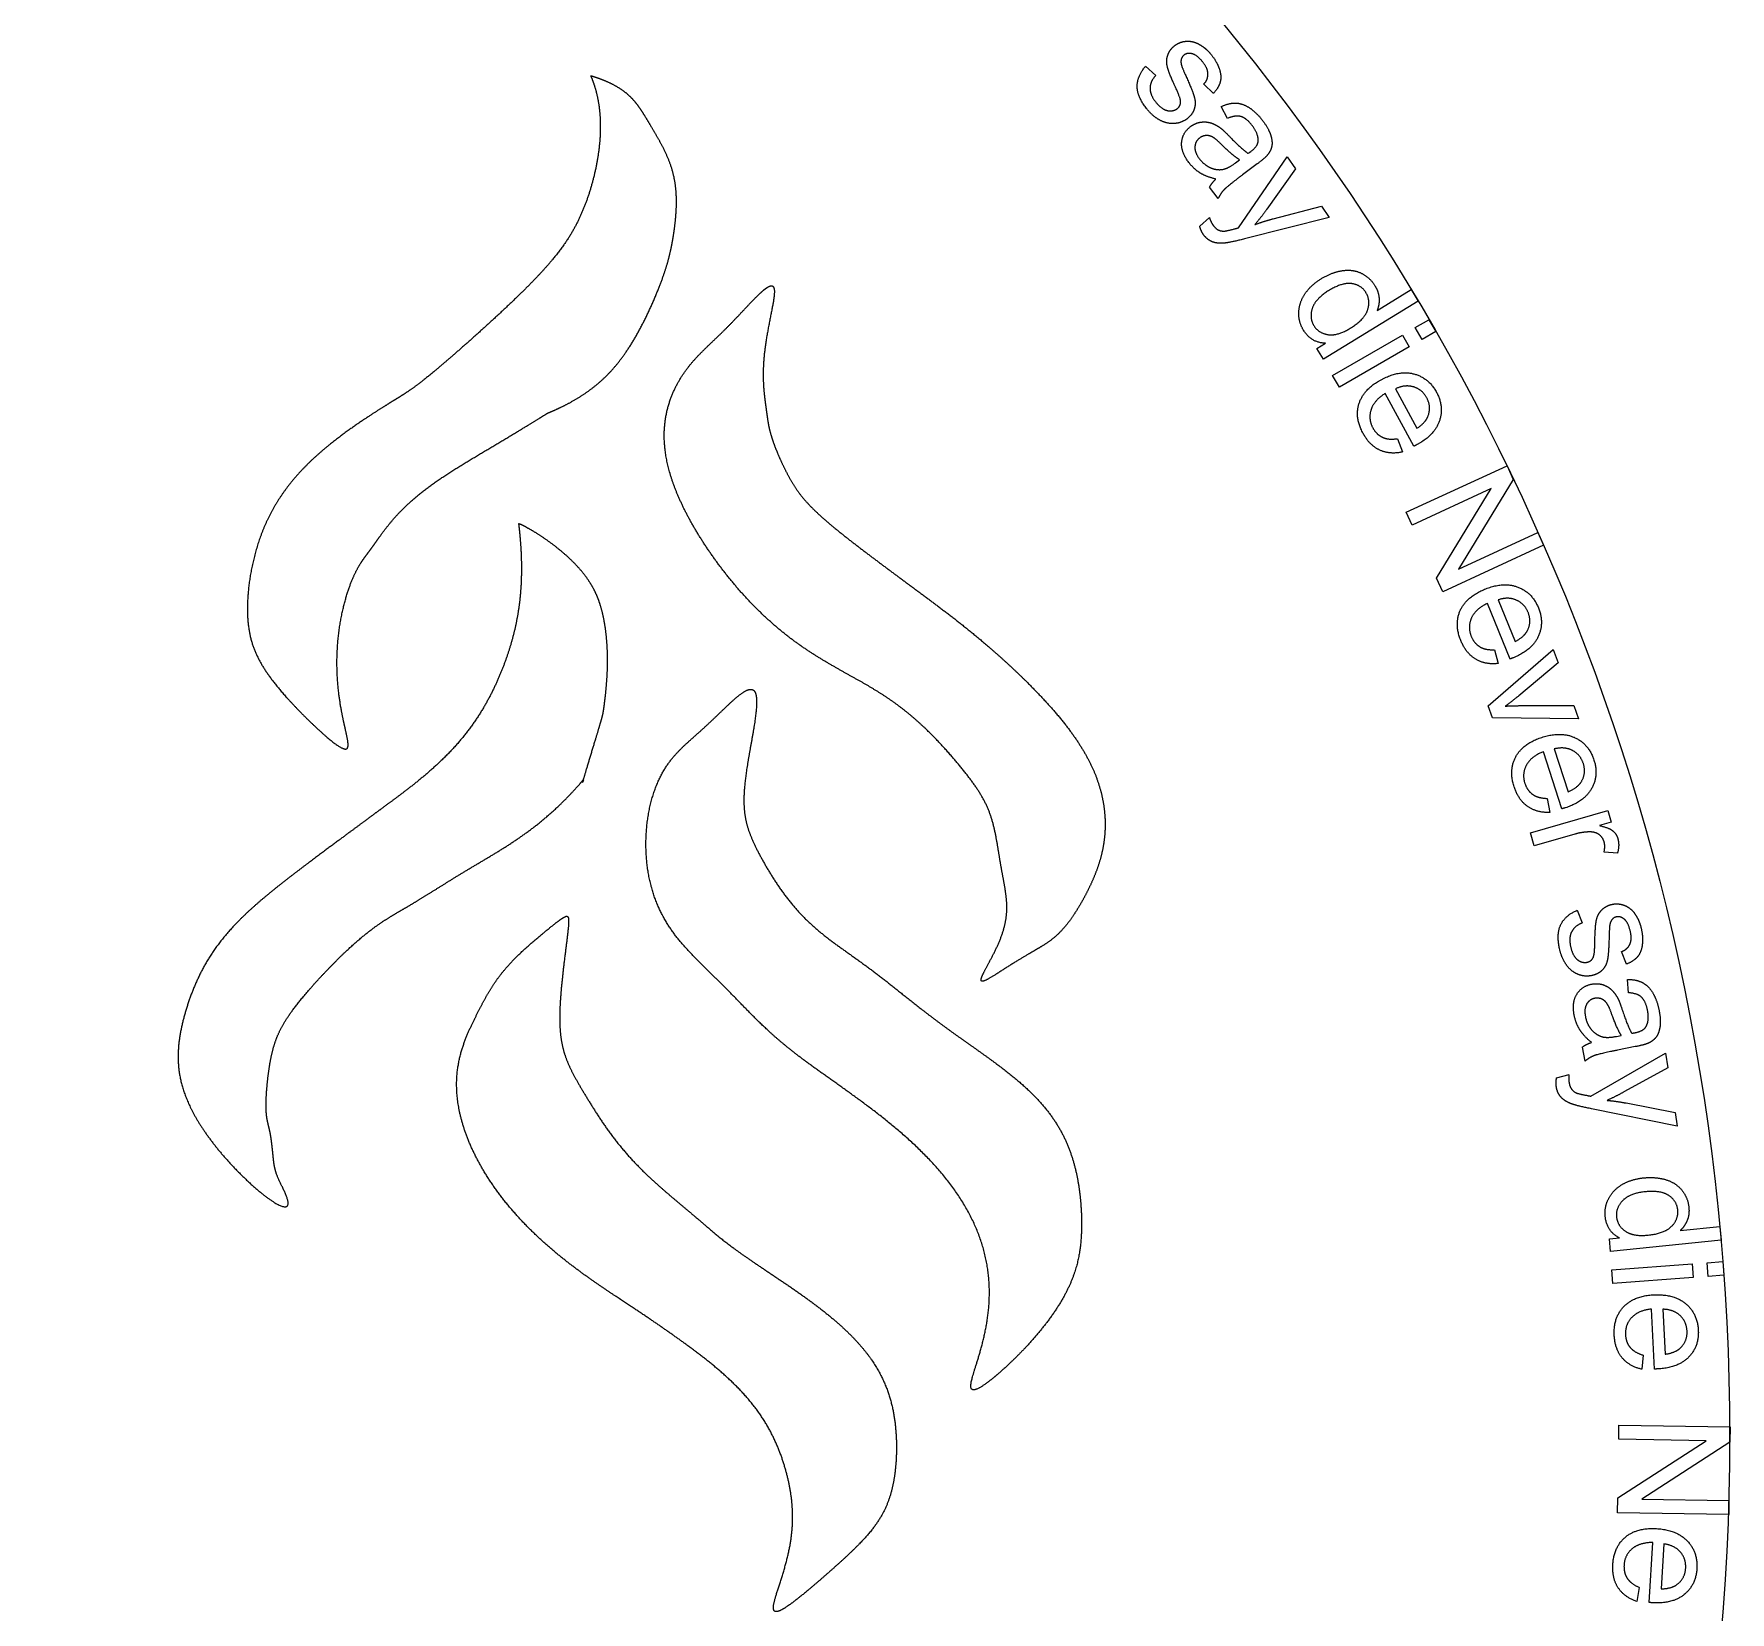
# Model space of a CAD drawing. Header units: centimetres. Extents: x -6 to 6, y -6 to 6.
# Drawn here: x 1.422 to 6.001, y -0.473 to 3.785 of the extents above; entities that cross this region are included whole.
import ezdxf

# ---------------------------------------------------------------- set-up
doc = ezdxf.new("R2010")
doc.units = ezdxf.units.CM
doc.header["$MEASUREMENT"] = 0
for name, color, linetype in [('cut v4_Sketch1', 7, 'Continuous'), ('cut v4_Sketch10', 7, 'Continuous'), ('cut v4_Sketch11', 7, 'Continuous'), ('cut v4_Sketch12', 7, 'Continuous'), ('cut v4_Sketch13', 7, 'Continuous'), ('cut v4_Sketch14', 7, 'Continuous'), ('cut v4_Sketch19', 7, 'Continuous')]:
    doc.layers.add(name, color=color, linetype=linetype)

msp = doc.modelspace()

# ---------------------------------------------------------------- linework, layer by layer
at = {"layer": 'cut v4_Sketch1'}
msp.add_circle((0, 0), 6, dxfattribs=at)
at = {"layer": 'cut v4_Sketch10'}
for points in [[(2.9256, 3.672), (2.9283, 3.6656), (2.9333, 3.6526), (2.9399, 3.6325), (2.9464, 3.6046), (2.951, 3.568), (2.9521, 3.5297), (2.9499, 3.4902), (2.9446, 3.4499), (2.9366, 3.4096), (2.9262, 3.3701), (2.9136, 3.3321), (2.8989, 3.2958), (2.8818, 3.2612), (2.8614, 3.2274), (2.8369, 3.1936), (2.8076, 3.1584), (2.7729, 3.1212), (2.7332, 3.0815), (2.6895, 3.04), (2.6438, 2.9979), (2.5985, 2.9573), (2.556, 2.9199), (2.5182, 2.8875), (2.4864, 2.861), (2.4606, 2.8407), (2.4394, 2.8252), (2.4199, 2.8123), (2.3993, 2.7996), (2.3753, 2.7848), (2.3469, 2.767), (2.3144, 2.7458), (2.2787, 2.7214), (2.2412, 2.694), (2.2033, 2.6638), (2.1664, 2.6308), (2.1316, 2.5949), (2.0999, 2.5558), (2.0721, 2.5137), (2.0487, 2.4686), (2.0298, 2.4213), (2.0156, 2.3728), (2.0056, 2.3246), (1.9996, 2.2779), (1.9976, 2.234), (1.9995, 2.1933), (2.0058, 2.1555), (2.0175, 2.1196), (2.0355, 2.0839), (2.0604, 2.0469), (2.092, 2.008), (2.129, 1.9677), (2.1682, 1.9283), (2.2057, 1.8935), (2.2373, 1.8674), (2.2596, 1.8535), (2.2708, 1.8542), (2.2718, 1.8696), (2.2658, 1.8978), (2.2568, 1.9357), (2.2481, 1.9804), (2.242, 2.0293), (2.2394, 2.0802), (2.2408, 2.1311), (2.246, 2.1802), (2.2543, 2.2259), (2.2648, 2.2668), (2.2765, 2.3017), (2.2886, 2.3298), (2.3003, 2.3515), (2.3114, 2.3681), (2.3224, 2.3825), (2.334, 2.398), (2.3473, 2.4169), (2.3633, 2.4395), (2.3828, 2.4651), (2.4064, 2.4924), (2.4343, 2.5199), (2.4661, 2.5469), (2.5012, 2.573), (2.5387, 2.5983), (2.5778, 2.6227), (2.6174, 2.6466), (2.657, 2.6702), (2.6962, 2.6934), (2.7346, 2.7165), (2.7647, 2.7348), (2.7868, 2.7484), (2.8014, 2.7575), (2.8086, 2.762)], [(2.8086, 2.762), (2.8144, 2.7644), (2.8259, 2.7692), (2.8426, 2.7767), (2.8641, 2.7873), (2.8897, 2.8018), (2.9139, 2.8175), (2.9368, 2.8345), (2.9586, 2.8532), (2.9793, 2.8738), (2.9992, 2.8969), (3.0185, 2.9227), (3.0371, 2.9513), (3.055, 2.9824), (3.0721, 3.0154), (3.088, 3.0491), (3.1023, 3.082), (3.1146, 3.1129), (3.1247, 3.141), (3.1325, 3.166), (3.1385, 3.1885), (3.1433, 3.2099), (3.1473, 3.2319), (3.151, 3.2558), (3.1544, 3.2823), (3.1567, 3.3114), (3.1573, 3.3421), (3.1553, 3.3734), (3.15, 3.4041), (3.1414, 3.4333), (3.1302, 3.4607), (3.1173, 3.486), (3.1039, 3.5096), (3.0909, 3.5316), (3.0787, 3.5524), (3.0669, 3.572), (3.0547, 3.5904), (3.0411, 3.6075), (3.0251, 3.6233), (3.0059, 3.6377), (2.9832, 3.6507), (2.962, 3.6599), (2.9444, 3.6662), (2.932, 3.6702), (2.9256, 3.672)]]:
    msp.add_open_spline(points, degree=5, dxfattribs=at)
at = {"layer": 'cut v4_Sketch11'}
for points in [[(2.731, 2.4612), (2.732, 2.4523), (2.7339, 2.4347), (2.7362, 2.4088), (2.7382, 2.3752), (2.7387, 2.3348), (2.7375, 2.296), (2.7344, 2.2587), (2.7294, 2.2226), (2.7227, 2.1876), (2.7143, 2.1533), (2.7041, 2.1192), (2.6922, 2.0852), (2.6785, 2.0509), (2.6628, 2.0163), (2.6447, 1.9815), (2.624, 1.9468), (2.6005, 1.9126), (2.5742, 1.8794), (2.5455, 1.8475), (2.5152, 1.8177), (2.4844, 1.7901), (2.4542, 1.7652), (2.4257, 1.743), (2.3995, 1.7233), (2.3754, 1.7056), (2.3526, 1.6889), (2.3298, 1.6721), (2.3056, 1.6541), (2.2787, 1.6342), (2.2486, 1.6119), (2.2155, 1.5874), (2.1798, 1.5608), (2.1424, 1.5327), (2.1042, 1.5035), (2.0662, 1.4736), (2.0295, 1.4431), (1.9948, 1.4121), (1.9628, 1.3803), (1.9338, 1.3477), (1.9083, 1.3139), (1.8862, 1.2791), (1.8673, 1.2431), (1.8513, 1.2063), (1.8376, 1.1688), (1.8263, 1.1309), (1.8174, 1.0924), (1.8115, 1.0532), (1.8102, 1.0126), (1.815, 0.97), (1.8276, 0.9246), (1.849, 0.8764), (1.8795, 0.826), (1.9182, 0.7747), (1.9622, 0.7251), (2.0073, 0.6811), (2.0486, 0.6464), (2.0815, 0.6244), (2.1028, 0.6169), (2.111, 0.6236), (2.1078, 0.6415), (2.098, 0.6642), (2.0868, 0.6862), (2.0781, 0.7046), (2.0726, 0.7219), (2.0695, 0.7414), (2.0672, 0.7649), (2.0648, 0.7901), (2.0616, 0.8133), (2.0577, 0.8318), (2.0535, 0.847), (2.0502, 0.8633), (2.0485, 0.8851), (2.049, 0.9137), (2.0514, 0.9475), (2.0554, 0.9834), (2.061, 1.0183), (2.0682, 1.0503), (2.078, 1.0795), (2.0913, 1.1074), (2.1091, 1.1358), (2.1317, 1.1663), (2.1591, 1.1994), (2.19, 1.2343), (2.2232, 1.2695), (2.257, 1.3031), (2.2899, 1.3335), (2.3207, 1.3593), (2.3489, 1.3804), (2.3751, 1.3977), (2.3998, 1.4125), (2.4242, 1.4265), (2.4492, 1.4412), (2.4754, 1.4572), (2.503, 1.4745), (2.5321, 1.4928), (2.5624, 1.5116), (2.5937, 1.5305), (2.6258, 1.5495), (2.6582, 1.5687), (2.6907, 1.5886), (2.7231, 1.6095), (2.7552, 1.6318), (2.7867, 1.6559), (2.8176, 1.6819), (2.8477, 1.71), (2.8713, 1.7341), (2.8886, 1.7532), (2.9, 1.7664), (2.9057, 1.773)], [(2.9057, 1.773), (2.905, 1.7707), (2.9038, 1.767), (2.9031, 1.7643), (2.9038, 1.7667), (2.9075, 1.779), (2.9135, 1.7992), (2.9211, 1.8246), (2.9295, 1.8524), (2.9377, 1.8795), (2.945, 1.9033), (2.9506, 1.922), (2.9546, 1.9353), (2.9571, 1.9445), (2.9587, 1.9518), (2.9601, 1.96), (2.9616, 1.971), (2.9635, 1.9858), (2.9657, 2.0043), (2.9678, 2.026), (2.9696, 2.0498), (2.9708, 2.0747), (2.971, 2.0999), (2.9704, 2.1245), (2.9689, 2.1483), (2.9666, 2.171), (2.9635, 2.1924), (2.9597, 2.2126), (2.9552, 2.2317), (2.9497, 2.25), (2.9432, 2.2675), (2.9353, 2.2846), (2.9259, 2.3014), (2.9148, 2.3181), (2.9019, 2.3348), (2.8873, 2.3513), (2.8711, 2.3675), (2.8537, 2.3834), (2.8354, 2.3985), (2.8167, 2.4127), (2.7982, 2.4257), (2.7806, 2.4372), (2.7647, 2.4468), (2.7511, 2.4545), (2.7405, 2.4599), (2.7334, 2.463), (2.7306, 2.4635), (2.7301, 2.4628), (2.7306, 2.4618), (2.731, 2.4612)]]:
    msp.add_open_spline(points, degree=5, dxfattribs=at)
at = {"layer": 'cut v4_Sketch12'}
msp.add_open_spline([(3.4, 3.1), (3.3969, 3.0979), (3.3902, 3.0927), (3.3789, 3.0825), (3.3619, 3.0652), (3.3386, 3.0404), (3.3146, 3.0148), (3.2909, 2.9906), (3.2681, 2.9683), (3.2462, 2.9477), (3.2251, 2.9275), (3.2046, 2.9061), (3.1849, 2.8823), (3.1663, 2.8552), (3.1497, 2.8245), (3.1363, 2.7904), (3.127, 2.7533), (3.1227, 2.7136), (3.1239, 2.6718), (3.1308, 2.6283), (3.1432, 2.5835), (3.1608, 2.5377), (3.183, 2.4911), (3.2092, 2.4444), (3.2387, 2.3978), (3.2711, 2.3521), (3.3058, 2.3078), (3.3424, 2.2657), (3.3805, 2.2264), (3.4197, 2.1902), (3.4597, 2.1575), (3.5002, 2.1283), (3.5409, 2.1022), (3.5815, 2.0784), (3.6217, 2.0561), (3.6612, 2.0342), (3.6997, 2.0115), (3.737, 1.9872), (3.7727, 1.9608), (3.8067, 1.9323), (3.8388, 1.9021), (3.8688, 1.8712), (3.8965, 1.8404), (3.9218, 1.8105), (3.9445, 1.7822), (3.9644, 1.7553), (3.9814, 1.7291), (3.9952, 1.7028), (4.0061, 1.6752), (4.0144, 1.6456), (4.0207, 1.6142), (4.0261, 1.5815), (4.0314, 1.5485), (4.0372, 1.516), (4.0433, 1.4845), (4.0482, 1.4535), (4.0499, 1.4218), (4.0463, 1.3884), (4.0362, 1.3529), (4.0203, 1.316), (4.0015, 1.2808), (3.9852, 1.2515), (3.9765, 1.2323), (3.9794, 1.226), (3.9948, 1.2324), (4.02, 1.248), (4.0507, 1.268), (4.0822, 1.2878), (4.1112, 1.3048), (4.1367, 1.3194), (4.1589, 1.333), (4.179, 1.3481), (4.1979, 1.3665), (4.2162, 1.3887), (4.2339, 1.4144), (4.2508, 1.4424), (4.2664, 1.4715), (4.2804, 1.5009), (4.2923, 1.5304), (4.3019, 1.5599), (4.3089, 1.5898), (4.3133, 1.6202), (4.3148, 1.6513), (4.3134, 1.683), (4.309, 1.715), (4.3016, 1.7471), (4.2911, 1.7793), (4.2774, 1.8115), (4.2604, 1.8438), (4.2402, 1.8764), (4.2167, 1.9094), (4.1902, 1.9427), (4.161, 1.9763), (4.1297, 2.0098), (4.097, 2.0428), (4.0635, 2.0748), (4.0299, 2.1055), (3.9968, 2.1345), (3.9646, 2.1615), (3.9334, 2.1868), (3.9032, 2.2105), (3.8737, 2.233), (3.8447, 2.2548), (3.8158, 2.2762), (3.7866, 2.2977), (3.7571, 2.3196), (3.7269, 2.342), (3.6961, 2.365), (3.6649, 2.3886), (3.6337, 2.4124), (3.6031, 2.4363), (3.5741, 2.4599), (3.5475, 2.4828), (3.524, 2.5048), (3.5039, 2.526), (3.4871, 2.5468), (3.4727, 2.568), (3.4597, 2.5905), (3.4474, 2.6147), (3.4354, 2.6404), (3.4244, 2.6663), (3.4153, 2.6911), (3.4086, 2.7136), (3.4044, 2.7336), (3.4017, 2.7523), (3.3992, 2.7715), (3.396, 2.7935), (3.3928, 2.8198), (3.3905, 2.8513), (3.3907, 2.8884), (3.3942, 2.93), (3.401, 2.974), (3.4095, 3.0172), (3.4174, 3.0555), (3.4222, 3.0851), (3.4215, 3.1032), (3.4158, 3.1075), (3.4088, 3.1055), (3.4031, 3.1021), (3.4, 3.1)], degree=5, dxfattribs=at)
at = {"layer": 'cut v4_Sketch13'}
msp.add_open_spline([(3.3653, 2.0141), (3.3628, 2.0162), (3.3567, 2.0184), (3.3448, 2.0153), (3.3241, 2.0008), (3.2943, 1.9732), (3.2646, 1.9441), (3.2366, 1.9176), (3.2107, 1.8944), (3.1863, 1.8731), (3.1626, 1.8509), (3.1398, 1.8253), (3.1186, 1.7937), (3.1001, 1.7547), (3.0854, 1.7078), (3.076, 1.6545), (3.0727, 1.5971), (3.0764, 1.5386), (3.0875, 1.4822), (3.1058, 1.4302), (3.1304, 1.384), (3.1598, 1.3432), (3.1922, 1.3069), (3.2257, 1.2735), (3.2589, 1.2415), (3.2909, 1.2098), (3.322, 1.178), (3.3527, 1.1461), (3.3842, 1.1144), (3.418, 1.0829), (3.4552, 1.0513), (3.497, 1.019), (3.5442, 0.9848), (3.597, 0.9476), (3.6549, 0.9063), (3.7167, 0.8598), (3.7801, 0.8074), (3.8416, 0.7488), (3.8975, 0.6841), (3.9443, 0.6138), (3.9789, 0.5392), (3.9992, 0.4619), (4.0048, 0.3845), (3.9975, 0.3101), (3.9816, 0.2426), (3.9636, 0.1866), (3.9506, 0.1462), (3.9491, 0.1247), (3.9628, 0.1234), (3.992, 0.1414), (4.0331, 0.1751), (4.0804, 0.2199), (4.1279, 0.271), (4.1699, 0.3238), (4.2029, 0.3752), (4.2263, 0.424), (4.2408, 0.47), (4.2483, 0.514), (4.251, 0.557), (4.2506, 0.5998), (4.2477, 0.6427), (4.2421, 0.6856), (4.2333, 0.7283), (4.2205, 0.7704), (4.203, 0.8115), (4.1802, 0.8512), (4.1519, 0.8895), (4.1181, 0.926), (4.0795, 0.9611), (4.0369, 0.9948), (3.9918, 1.0277), (3.9457, 1.0601), (3.9001, 1.0923), (3.8559, 1.1247), (3.8139, 1.1569), (3.774, 1.1887), (3.7356, 1.2195), (3.698, 1.2489), (3.6605, 1.2767), (3.6229, 1.3033), (3.5853, 1.3298), (3.5483, 1.3578), (3.5128, 1.3885), (3.4794, 1.4229), (3.4489, 1.4608), (3.4215, 1.5006), (3.3973, 1.5404), (3.3764, 1.5785), (3.3592, 1.6141), (3.3463, 1.6487), (3.3389, 1.6855), (3.3376, 1.7284), (3.3425, 1.7796), (3.3523, 1.8386), (3.3639, 1.9001), (3.3729, 1.956), (3.3748, 1.9896), (3.3718, 2.0056), (3.3678, 2.012), (3.3653, 2.0141)], degree=5, dxfattribs=at)
at = {"layer": 'cut v4_Sketch14'}
msp.add_open_spline([(2.85, 1.4), (2.8468, 1.398), (2.8396, 1.3929), (2.8261, 1.3825), (2.8032, 1.3641), (2.7698, 1.3364), (2.7358, 1.3062), (2.7051, 1.2754), (2.6796, 1.2449), (2.659, 1.2151), (2.6417, 1.1856), (2.6259, 1.1557), (2.6101, 1.1246), (2.5944, 1.0913), (2.5799, 1.0549), (2.5686, 1.0148), (2.5623, 0.9705), (2.5628, 0.9221), (2.571, 0.8704), (2.5871, 0.8162), (2.611, 0.761), (2.6418, 0.7061), (2.6785, 0.6528), (2.7197, 0.6024), (2.7641, 0.5558), (2.8101, 0.5135), (2.8562, 0.4755), (2.9012, 0.4417), (2.944, 0.4117), (2.9841, 0.3848), (3.0213, 0.3602), (3.0561, 0.3372), (3.0894, 0.3149), (3.1223, 0.2922), (3.156, 0.2686), (3.1911, 0.2433), (3.2275, 0.216), (3.2643, 0.1865), (3.3004, 0.1549), (3.3343, 0.1213), (3.3648, 0.0861), (3.391, 0.0495), (3.4129, 0.0119), (3.4307, -0.0265), (3.4451, -0.0655), (3.4566, -0.1051), (3.4652, -0.1455), (3.4704, -0.1872), (3.4714, -0.2307), (3.4673, -0.2762), (3.4581, -0.323), (3.4448, -0.3694), (3.4304, -0.4124), (3.4193, -0.4471), (3.416, -0.4693), (3.4242, -0.4759), (3.4447, -0.4665), (3.4759, -0.444), (3.5143, -0.4126), (3.5558, -0.377), (3.5965, -0.341), (3.6336, -0.3067), (3.6658, -0.2742), (3.6923, -0.2426), (3.7132, -0.2107), (3.7288, -0.1771), (3.7398, -0.1408), (3.7469, -0.1018), (3.7507, -0.0605), (3.7514, -0.0175), (3.749, 0.0265), (3.7427, 0.0709), (3.7313, 0.1153), (3.7136, 0.1595), (3.6885, 0.2032), (3.6555, 0.2462), (3.6147, 0.2882), (3.5679, 0.3288), (3.5172, 0.3674), (3.4655, 0.4037), (3.4156, 0.4371), (3.3699, 0.4674), (3.33, 0.4948), (3.2964, 0.5195), (3.2677, 0.5423), (3.2417, 0.5643), (3.216, 0.5864), (3.1885, 0.6099), (3.158, 0.6353), (3.125, 0.6631), (3.0906, 0.6935), (3.0563, 0.7263), (3.0238, 0.7609), (2.9941, 0.7967), (2.9676, 0.8326), (2.944, 0.8678), (2.923, 0.9013), (2.9039, 0.9328), (2.8866, 0.9622), (2.8714, 0.9904), (2.8588, 1.0186), (2.8493, 1.0484), (2.8434, 1.0812), (2.841, 1.1178), (2.8417, 1.1589), (2.845, 1.2039), (2.85, 1.2515), (2.8557, 1.299), (2.8613, 1.3424), (2.8655, 1.3772), (2.8668, 1.3997), (2.8641, 1.4062), (2.8586, 1.405), (2.8532, 1.402), (2.85, 1.4)], degree=5, dxfattribs=at)
at = {"layer": 'cut v4_Sketch19'}
for p, q in [((4.4233, 3.6982), (4.4507, 3.6734)), ((4.6067, 3.6249), (4.5802, 3.6498)), ((4.6448, 3.5576), (4.6272, 3.5893)), ((4.6663, 3.4376), (4.6771, 3.4457)), ((4.6738, 3.2621), (4.8056, 3.454)), ((4.7243, 3.4345), (4.685, 3.4051)), ((4.8056, 3.454), (4.8283, 3.4214)), ((4.8283, 3.4214), (4.7506, 3.3125)), ((4.6192, 3.3411), (4.5961, 3.3719)), ((4.7676, 3.2867), (4.8981, 3.3207)), ((4.8981, 3.3207), (4.9191, 3.2904)), ((4.5693, 3.2666), (4.5954, 3.2897)), ((4.9191, 3.2904), (4.6904, 3.2324)), ((5.0483, 3.0393), (5.14, 3.0956)), ((5.14, 3.0956), (5.1592, 3.0643)), ((5.1592, 3.0643), (4.9035, 2.9075)), ((5.1514, 2.9928), (5.1881, 3.0139)), ((5.1698, 2.9609), (5.1514, 2.9928)), ((5.2065, 2.982), (5.1698, 2.9609)), ((5.1881, 3.0139), (5.2065, 2.982)), ((4.8856, 2.9366), (4.909, 2.9509)), ((4.9035, 2.9075), (4.8856, 2.9366)), ((4.9282, 2.864), (5.1165, 2.9726)), ((5.1349, 2.9407), (4.9466, 2.8321)), ((5.1165, 2.9726), (5.1349, 2.9407)), ((4.9466, 2.8321), (4.9282, 2.864)), ((5.1476, 2.6728), (5.0704, 2.8153)), ((5.098, 2.8279), (5.1558, 2.7212)), ((5.1032, 2.6932), (5.1172, 2.6575)), ((5.1265, 2.4946), (5.399, 2.6202)), ((5.399, 2.6202), (5.416, 2.5832)), ((5.416, 2.5832), (5.2681, 2.3415)), ((5.3566, 2.5587), (5.1425, 2.46)), ((5.2084, 2.3169), (5.3566, 2.5587)), ((5.1425, 2.46), (5.1265, 2.4946)), ((5.2681, 2.3415), (5.482, 2.4401)), ((5.482, 2.4401), (5.4979, 2.4055)), ((5.4979, 2.4055), (5.2255, 2.2799)), ((5.2255, 2.2799), (5.2084, 2.3169)), ((5.4071, 2.0986), (5.3459, 2.2487)), ((5.3747, 2.2582), (5.4206, 2.1458)), ((5.3479, 1.9724), (5.5236, 2.1246)), ((5.3653, 2.1237), (5.3753, 2.0867)), ((5.5236, 2.1246), (5.537, 2.0881)), ((5.537, 2.0881), (5.4308, 1.9996)), ((5.3597, 1.9401), (5.3479, 1.9724)), ((5.4379, 1.9728), (5.5791, 1.973)), ((5.5791, 1.973), (5.5921, 1.9374)), ((5.5921, 1.9374), (5.3597, 1.9401)), ((5.5471, 1.6943), (5.4971, 1.8485)), ((5.5266, 1.8559), (5.564, 1.7405)), ((5.5072, 1.7225), (5.5145, 1.6848)), ((5.4623, 1.6297), (5.671, 1.6901)), ((5.6802, 1.6583), (5.6486, 1.6491)), ((5.671, 1.6901), (5.6802, 1.6583)), ((5.4725, 1.5943), (5.4623, 1.6297)), ((5.5818, 1.626), (5.4725, 1.5943)), ((5.6972, 1.5748), (5.6608, 1.5775)), ((5.5879, 1.4205), (5.6019, 1.3864)), ((5.7214, 1.2751), (5.7084, 1.309)), ((5.7268, 1.1979), (5.7246, 1.2342)), ((5.6942, 1.0804), (5.7074, 1.0831)), ((5.61, 1.0138), (5.6025, 1.0516)), ((5.625, 0.919), (5.8269, 1.035)), ((5.7452, 1.0526), (5.697, 1.043)), ((5.8269, 1.035), (5.8332, 0.9958)), ((5.5328, 0.9683), (5.5663, 0.9778)), ((5.8332, 0.9958), (5.7161, 0.9312)), ((5.8585, 0.8384), (5.6272, 0.885)), ((5.7202, 0.9006), (5.8527, 0.8748)), ((5.8527, 0.8748), (5.8585, 0.8384)), ((5.8663, 0.5561), (5.9733, 0.5671)), ((5.9733, 0.5671), (5.9771, 0.5307)), ((5.6752, 0.5339), (5.7025, 0.5367)), ((5.6787, 0.4999), (5.6752, 0.5339)), ((5.9771, 0.5307), (5.6787, 0.4999)), ((5.6822, 0.45), (5.8989, 0.4665)), ((5.8989, 0.4665), (5.9017, 0.4298)), ((5.9391, 0.4695), (5.9814, 0.4727)), ((5.9419, 0.4328), (5.9391, 0.4695)), ((5.9814, 0.4727), (5.9842, 0.436)), ((5.685, 0.4133), (5.6822, 0.45)), ((5.9017, 0.4298), (5.685, 0.4133)), ((5.9842, 0.436), (5.9419, 0.4328)), ((5.7972, 0.1827), (5.7893, 0.3446)), ((5.8197, 0.344), (5.8256, 0.2228)), ((5.7661, 0.2203), (5.7632, 0.1821)), ((5.7006, -0.0069), (5.7012, 0.0311)), ((5.7012, 0.0311), (6.0011, 0.0265)), ((6.0011, 0.0265), (6.0005, -0.0142)), ((5.6981, -0.1645), (5.9363, -0.0106)), ((5.9363, -0.0106), (5.7006, -0.0069)), ((6.0005, -0.0142), (5.7625, -0.1681)), ((5.6975, -0.2052), (5.6981, -0.1645)), ((5.7625, -0.1681), (5.9981, -0.1718)), ((5.9981, -0.1718), (5.9975, -0.2098)), ((5.9975, -0.2098), (5.6975, -0.2052)), ((5.7828, -0.4473), (5.7926, -0.2855)), ((5.8227, -0.2893), (5.8154, -0.4105)), ((5.756, -0.4065), (5.749, -0.4442))]:
    msp.add_line(p, q, dxfattribs=at)
msp.add_circle((0, 0), 6, dxfattribs=at)
for points in [[(4.5008, 3.753), (4.5121, 3.7621), (4.5259, 3.7647)], [(4.5259, 3.7647), (4.5398, 3.7674), (4.5533, 3.7636)], [(4.5533, 3.7636), (4.5637, 3.7609), (4.5764, 3.7522)], [(4.4821, 3.6969), (4.4781, 3.7138), (4.4833, 3.7284)], [(4.4833, 3.7284), (4.4884, 3.7429), (4.5008, 3.753)], [(4.5194, 3.7164), (4.5176, 3.7092), (4.5206, 3.6992)], [(4.5266, 3.728), (4.521, 3.7235), (4.5194, 3.7164)], [(4.5487, 3.7319), (4.5353, 3.7351), (4.5266, 3.728)], [(4.578, 3.7091), (4.562, 3.7288), (4.5487, 3.7319)], [(4.5764, 3.7522), (4.5892, 3.7434), (4.5999, 3.7302)], [(4.5916, 3.6773), (4.5915, 3.6924), (4.578, 3.7091)], [(4.5999, 3.7302), (4.6159, 3.7103), (4.6224, 3.6906)], [(4.4006, 3.6433), (4.4003, 3.6716), (4.4233, 3.6982)], [(4.4507, 3.6734), (4.4356, 3.6573), (4.4354, 3.639)], [(4.5037, 3.6421), (4.4862, 3.68), (4.4821, 3.6969)], [(4.5206, 3.6992), (4.5225, 3.6937), (4.5338, 3.668)], [(4.5338, 3.668), (4.5503, 3.6311), (4.5548, 3.6149)], [(4.5802, 3.6498), (4.5917, 3.6622), (4.5916, 3.6773)], [(4.6224, 3.6906), (4.6288, 3.671), (4.6248, 3.6559)], [(4.4275, 3.582), (4.4009, 3.615), (4.4006, 3.6433)], [(4.4354, 3.639), (4.4351, 3.6208), (4.4509, 3.6012)], [(4.5177, 3.605), (4.5167, 3.614), (4.5037, 3.6421)], [(4.6248, 3.6559), (4.6208, 3.6408), (4.6067, 3.6249)], [(4.4633, 3.552), (4.4436, 3.5621), (4.4275, 3.582)], [(4.4509, 3.6012), (4.4669, 3.5815), (4.4827, 3.5785)], [(4.4827, 3.5785), (4.4984, 3.5754), (4.5092, 3.5842)], [(4.5092, 3.5842), (4.5189, 3.592), (4.5177, 3.605)], [(4.555, 3.5839), (4.5507, 3.5691), (4.5361, 3.5572)], [(4.5548, 3.6149), (4.5594, 3.5987), (4.555, 3.5839)], [(4.6272, 3.5893), (4.6486, 3.5993), (4.6667, 3.5988)], [(4.6667, 3.5988), (4.6849, 3.5983), (4.7038, 3.5859)], [(4.7038, 3.5859), (4.7227, 3.5735), (4.7395, 3.5511)], [(4.5024, 3.5437), (4.483, 3.5419), (4.4633, 3.552)], [(4.5361, 3.5572), (4.5218, 3.5456), (4.5024, 3.5437)], [(4.5207, 3.4934), (4.5232, 3.5193), (4.5449, 3.5356)], [(4.5449, 3.5356), (4.5577, 3.5452), (4.5726, 3.5473)], [(4.5726, 3.5473), (4.5875, 3.5494), (4.601, 3.5448)], [(4.601, 3.5448), (4.6144, 3.5401), (4.6265, 3.5308)], [(4.6265, 3.5308), (4.6353, 3.5238), (4.6506, 3.5079)], [(4.6816, 3.5622), (4.6669, 3.5667), (4.6448, 3.5576)], [(4.7119, 3.537), (4.6963, 3.5578), (4.6816, 3.5622)], [(4.7271, 3.496), (4.7286, 3.5148), (4.7119, 3.537)], [(4.7395, 3.5511), (4.7562, 3.5288), (4.7614, 3.5109)], [(4.5397, 3.4388), (4.5183, 3.4675), (4.5207, 3.4934)], [(4.5564, 3.4811), (4.5552, 3.4663), (4.5681, 3.4491)], [(4.5693, 3.5048), (4.5575, 3.4959), (4.5564, 3.4811)], [(4.5864, 3.5112), (4.577, 3.5105), (4.5693, 3.5048)], [(4.6047, 3.5067), (4.5958, 3.5118), (4.5864, 3.5112)], [(4.6299, 3.4854), (4.6136, 3.5017), (4.6047, 3.5067)], [(4.6771, 3.4457), (4.6585, 3.4568), (4.6299, 3.4854)], [(4.6506, 3.5079), (4.6816, 3.4754), (4.7002, 3.463)], [(4.708, 3.4686), (4.726, 3.4821), (4.7271, 3.496)], [(4.7636, 3.4806), (4.7605, 3.4681), (4.7504, 3.4564)], [(4.7614, 3.5109), (4.7666, 3.4931), (4.7636, 3.4806)], [(4.5698, 3.4106), (4.5528, 3.4215), (4.5397, 3.4388)], [(4.5681, 3.4491), (4.5809, 3.4321), (4.5983, 3.4244)], [(4.6333, 3.4202), (4.6468, 3.423), (4.6663, 3.4376)], [(4.7002, 3.463), (4.7064, 3.4674), (4.708, 3.4686)], [(4.7504, 3.4564), (4.744, 3.4493), (4.7243, 3.4345)], [(4.6131, 3.3939), (4.5869, 3.3998), (4.5698, 3.4106)], [(4.5961, 3.3719), (4.6018, 3.3833), (4.6131, 3.3939)], [(4.5983, 3.4244), (4.6157, 3.4167), (4.6333, 3.4202)], [(4.685, 3.4051), (4.6439, 3.3742), (4.6345, 3.3642)], [(4.6345, 3.3642), (4.625, 3.3542), (4.6192, 3.3411)], [(4.7506, 3.3125), (4.736, 3.2916), (4.7183, 3.2709)], [(4.5791, 3.2445), (4.573, 3.2533), (4.5693, 3.2666)], [(4.5954, 3.2897), (4.5996, 3.2779), (4.6047, 3.2705)], [(4.6047, 3.2705), (4.6117, 3.2604), (4.6192, 3.2567)], [(4.6192, 3.2567), (4.6268, 3.253), (4.6355, 3.2533)], [(4.6355, 3.2533), (4.6421, 3.2536), (4.6645, 3.2597)], [(4.6645, 3.2597), (4.6676, 3.2606), (4.6738, 3.2621)], [(4.7183, 3.2709), (4.7427, 3.2801), (4.7676, 3.2867)], [(4.6034, 3.2245), (4.5891, 3.2301), (4.5791, 3.2445)], [(4.6381, 3.2212), (4.6176, 3.2189), (4.6034, 3.2245)], [(4.6904, 3.2324), (4.6534, 3.2229), (4.6381, 3.2212)], [(4.8533, 3.0837), (4.8689, 3.1074), (4.8974, 3.1248)], [(4.8974, 3.1248), (4.9251, 3.1418), (4.9534, 3.1465)], [(4.9534, 3.1465), (4.9816, 3.1511), (5.005, 3.14)], [(5.005, 3.14), (5.0284, 3.1289), (5.0424, 3.106)], [(4.8369, 3.034), (4.8377, 3.0601), (4.8533, 3.0837)], [(4.9172, 3.0926), (4.8816, 3.0707), (4.8732, 3.0449)], [(4.9797, 3.1116), (4.954, 3.1151), (4.9172, 3.0926)], [(5.0182, 3.0871), (5.0054, 3.108), (4.9797, 3.1116)], [(5.0226, 3.0401), (5.0314, 3.0656), (5.0182, 3.0871)], [(5.0424, 3.106), (5.0527, 3.0893), (5.0536, 3.0718)], [(5.0536, 3.0718), (5.0546, 3.0544), (5.0483, 3.0393)], [(4.8496, 2.9858), (4.836, 3.008), (4.8369, 3.034)], [(4.8732, 3.0449), (4.8648, 3.0191), (4.8773, 2.9987)], [(4.9758, 2.9912), (5.0138, 3.0145), (5.0226, 3.0401)], [(4.909, 2.9509), (4.8706, 2.9516), (4.8496, 2.9858)], [(4.8773, 2.9987), (4.8899, 2.9781), (4.9156, 2.974)], [(4.9156, 2.974), (4.9412, 2.97), (4.9758, 2.9912)], [(4.9998, 2.7886), (5.0124, 2.8272), (5.059, 2.8524)], [(5.059, 2.8524), (5.1072, 2.8785), (5.1473, 2.8681)], [(5.1473, 2.8681), (5.1874, 2.8577), (5.2088, 2.8181)], [(5.0704, 2.8153), (5.0399, 2.7965), (5.0318, 2.7714)], [(5.1471, 2.8327), (5.1239, 2.8399), (5.098, 2.8279)], [(5.1823, 2.8033), (5.1703, 2.8256), (5.1471, 2.8327)], [(5.1853, 2.753), (5.1957, 2.7786), (5.1823, 2.8033)], [(5.2088, 2.8181), (5.2295, 2.7797), (5.2166, 2.7413)], [(5.01, 2.7082), (4.9873, 2.7501), (4.9998, 2.7886)], [(5.0318, 2.7714), (5.0238, 2.7463), (5.0367, 2.7224)], [(5.1558, 2.7212), (5.1787, 2.7364), (5.1853, 2.753)], [(5.0558, 2.6622), (5.028, 2.6749), (5.01, 2.7082)], [(5.0367, 2.7224), (5.0464, 2.7046), (5.0625, 2.697)], [(5.2166, 2.7413), (5.2036, 2.7029), (5.1563, 2.6773)], [(5.1172, 2.6575), (5.0836, 2.6496), (5.0558, 2.6622)], [(5.0625, 2.697), (5.0787, 2.6895), (5.1032, 2.6932)], [(5.1563, 2.6773), (5.1534, 2.6757), (5.1476, 2.6728)], [(5.3386, 2.2868), (5.3893, 2.3075), (5.428, 2.2928)], [(5.428, 2.2928), (5.4668, 2.2781), (5.4838, 2.2364)], [(5.2728, 2.2298), (5.2895, 2.2667), (5.3386, 2.2868)], [(5.3459, 2.2487), (5.3135, 2.2332), (5.3028, 2.2092)], [(5.424, 2.2576), (5.4018, 2.2672), (5.3747, 2.2582)], [(5.4559, 2.2245), (5.4463, 2.248), (5.424, 2.2576)], [(5.2742, 2.1487), (5.2562, 2.1928), (5.2728, 2.2298)], [(5.3028, 2.2092), (5.292, 2.1851), (5.3023, 2.1599)], [(5.4534, 2.1743), (5.4665, 2.1986), (5.4559, 2.2245)], [(5.4838, 2.2364), (5.5002, 2.196), (5.4832, 2.1592)], [(5.3023, 2.1599), (5.31, 2.1412), (5.3252, 2.1319)], [(5.4832, 2.1592), (5.4661, 2.1224), (5.4163, 2.1021)], [(5.4206, 2.1458), (5.445, 2.1585), (5.4534, 2.1743)], [(5.3148, 2.098), (5.2885, 2.1136), (5.2742, 2.1487)], [(5.3252, 2.1319), (5.3405, 2.1227), (5.3653, 2.1237)], [(5.3753, 2.0867), (5.341, 2.0824), (5.3148, 2.098)], [(5.4163, 2.1021), (5.4133, 2.1009), (5.4071, 2.0986)], [(5.4308, 1.9996), (5.4136, 1.9853), (5.3944, 1.9715)], [(5.3944, 1.9715), (5.4122, 1.9728), (5.4379, 1.9728)], [(5.4228, 1.8351), (5.4422, 1.8707), (5.4926, 1.8871)], [(5.4926, 1.8871), (5.5447, 1.904), (5.5823, 1.8864)], [(5.5823, 1.8864), (5.6198, 1.8689), (5.6337, 1.8261)], [(5.4182, 1.7541), (5.4035, 1.7995), (5.4228, 1.8351)], [(5.4971, 1.8485), (5.4637, 1.8355), (5.4512, 1.8123)], [(5.5757, 1.8517), (5.5542, 1.8629), (5.5266, 1.8559)], [(5.605, 1.8164), (5.5972, 1.8405), (5.5757, 1.8517)], [(5.4512, 1.8123), (5.4387, 1.7891), (5.4471, 1.7632)], [(5.5988, 1.7664), (5.6136, 1.7897), (5.605, 1.8164)], [(5.6337, 1.8261), (5.6471, 1.7846), (5.6274, 1.7492)], [(5.4549, 1.7006), (5.4299, 1.7181), (5.4182, 1.7541)], [(5.4471, 1.7632), (5.4533, 1.744), (5.4679, 1.7336)], [(5.6274, 1.7492), (5.6077, 1.7138), (5.5565, 1.6972)], [(5.564, 1.7405), (5.5893, 1.7513), (5.5988, 1.7664)], [(5.5145, 1.6848), (5.48, 1.6831), (5.4549, 1.7006)], [(5.4679, 1.7336), (5.4824, 1.7233), (5.5072, 1.7225)], [(5.5565, 1.6972), (5.5534, 1.6962), (5.5471, 1.6943)], [(5.6486, 1.6491), (5.6743, 1.6434), (5.6844, 1.6351)], [(5.6248, 1.632), (5.6042, 1.6324), (5.5818, 1.626)], [(5.648, 1.6245), (5.6383, 1.6317), (5.6248, 1.632)], [(5.661, 1.6056), (5.6576, 1.6172), (5.648, 1.6245)], [(5.6608, 1.5775), (5.6647, 1.5927), (5.661, 1.6056)], [(5.6844, 1.6351), (5.6944, 1.6268), (5.698, 1.6145)], [(5.698, 1.6145), (5.7032, 1.5966), (5.6972, 1.5748)], [(5.5437, 1.3809), (5.5556, 1.4065), (5.5879, 1.4205)], [(5.6403, 1.3939), (5.644, 1.4109), (5.655, 1.4218)], [(5.655, 1.4218), (5.666, 1.4327), (5.6815, 1.4364)], [(5.6815, 1.4364), (5.6956, 1.4397), (5.7092, 1.4361)], [(5.7092, 1.4361), (5.7228, 1.4325), (5.7334, 1.4233)], [(5.7334, 1.4233), (5.7416, 1.4164), (5.7493, 1.4029)], [(5.5414, 1.314), (5.5317, 1.3552), (5.5437, 1.3809)], [(5.6019, 1.3864), (5.5813, 1.3783), (5.5732, 1.362)], [(5.6361, 1.3352), (5.6367, 1.377), (5.6403, 1.3939)], [(5.6761, 1.3794), (5.6754, 1.3735), (5.6744, 1.3455)], [(5.6824, 1.3954), (5.6776, 1.3896), (5.6761, 1.3794)], [(5.6939, 1.4027), (5.6869, 1.4011), (5.6824, 1.3954)], [(5.7155, 1.3967), (5.7048, 1.4053), (5.6939, 1.4027)], [(5.732, 1.3634), (5.7262, 1.3881), (5.7155, 1.3967)], [(5.7493, 1.4029), (5.757, 1.3895), (5.7609, 1.373)], [(5.5732, 1.362), (5.565, 1.3457), (5.5709, 1.3212)], [(5.6326, 1.2957), (5.6357, 1.3042), (5.6361, 1.3352)], [(5.6744, 1.3455), (5.6733, 1.3051), (5.6704, 1.2885)], [(5.7084, 1.309), (5.7241, 1.3153), (5.7306, 1.3289)], [(5.7306, 1.3289), (5.737, 1.3425), (5.732, 1.3634)], [(5.7609, 1.373), (5.7668, 1.3481), (5.7641, 1.3276)], [(5.5607, 1.2714), (5.5473, 1.2891), (5.5414, 1.314)], [(5.5709, 1.3212), (5.5767, 1.2965), (5.5896, 1.2869)], [(5.5896, 1.2869), (5.6025, 1.2774), (5.616, 1.2806)], [(5.616, 1.2806), (5.6282, 1.2835), (5.6326, 1.2957)], [(5.6704, 1.2885), (5.6675, 1.272), (5.6572, 1.2605)], [(5.7513, 1.2952), (5.7411, 1.2833), (5.7214, 1.2751)], [(5.7641, 1.3276), (5.7614, 1.3071), (5.7513, 1.2952)], [(5.5923, 1.2471), (5.574, 1.2538), (5.5607, 1.2714)], [(5.6286, 1.2446), (5.6106, 1.2404), (5.5923, 1.2471)], [(5.6572, 1.2605), (5.6469, 1.249), (5.6286, 1.2446)], [(5.5806, 1.1363), (5.5737, 1.1714), (5.5871, 1.1937)], [(5.5871, 1.1937), (5.6005, 1.216), (5.6272, 1.2213)], [(5.6272, 1.2213), (5.6428, 1.2244), (5.6572, 1.2199)], [(5.6572, 1.2199), (5.6716, 1.2153), (5.6817, 1.2053)], [(5.6817, 1.2053), (5.6918, 1.1953), (5.6987, 1.1817)], [(5.7246, 1.2342), (5.7482, 1.2339), (5.7643, 1.2256)], [(5.7619, 1.1862), (5.7506, 1.1966), (5.7268, 1.1979)], [(5.7643, 1.2256), (5.7805, 1.2173), (5.7922, 1.198)], [(5.7922, 1.198), (5.8038, 1.1786), (5.8093, 1.1511)], [(5.6139, 1.1672), (5.6065, 1.1544), (5.6107, 1.1333)], [(5.6358, 1.183), (5.6214, 1.1801), (5.6139, 1.1672)], [(5.654, 1.1814), (5.6453, 1.1848), (5.6358, 1.183)], [(5.6686, 1.1694), (5.6627, 1.1779), (5.654, 1.1814)], [(5.6821, 1.1394), (5.6744, 1.161), (5.6686, 1.1694)], [(5.6987, 1.1817), (5.7036, 1.1716), (5.7105, 1.1506)], [(5.7105, 1.1506), (5.7244, 1.1079), (5.7357, 1.0887)], [(5.7784, 1.1504), (5.7733, 1.1758), (5.7619, 1.1862)], [(5.7743, 1.1068), (5.7838, 1.1231), (5.7784, 1.1504)], [(5.8093, 1.1511), (5.8147, 1.1238), (5.8117, 1.1054)], [(5.5956, 1.0979), (5.5849, 1.115), (5.5806, 1.1363)], [(5.6107, 1.1333), (5.6148, 1.1124), (5.6272, 1.098)], [(5.7074, 1.0831), (5.6955, 1.1011), (5.6821, 1.1394)], [(5.7452, 1.0904), (5.7673, 1.0947), (5.7743, 1.1068)], [(5.8117, 1.1054), (5.8087, 1.0871), (5.8005, 1.0771)], [(5.6273, 1.064), (5.6063, 1.0807), (5.5956, 1.0979)], [(5.6025, 1.0516), (5.6126, 1.0594), (5.6273, 1.064)], [(5.6272, 1.098), (5.6395, 1.0836), (5.6569, 1.0791)], [(5.6569, 1.0791), (5.6703, 1.0757), (5.6942, 1.0804)], [(5.7357, 1.0887), (5.7432, 1.09), (5.7452, 1.0904)], [(5.7782, 1.061), (5.7693, 1.0574), (5.7452, 1.0526)], [(5.8005, 1.0771), (5.7924, 1.0672), (5.7782, 1.061)], [(5.6338, 1.0281), (5.6209, 1.0231), (5.61, 1.0138)], [(5.697, 1.043), (5.6466, 1.033), (5.6338, 1.0281)], [(5.5321, 0.9441), (5.5304, 0.9546), (5.5328, 0.9683)], [(5.5663, 0.9778), (5.5649, 0.9654), (5.5664, 0.9565)], [(5.5453, 0.9156), (5.5349, 0.9267), (5.5321, 0.9441)], [(5.5664, 0.9565), (5.5683, 0.9443), (5.5735, 0.9377)], [(5.5735, 0.9377), (5.5787, 0.9311), (5.5868, 0.9276)], [(5.5868, 0.9276), (5.5928, 0.9251), (5.6156, 0.9209)], [(5.6156, 0.9209), (5.6188, 0.9203), (5.625, 0.919)], [(5.7161, 0.9312), (5.6939, 0.9187), (5.6689, 0.9077)], [(5.5752, 0.8976), (5.5557, 0.9044), (5.5453, 0.9156)], [(5.6272, 0.885), (5.5897, 0.8924), (5.5752, 0.8976)], [(5.6689, 0.9077), (5.695, 0.9054), (5.7202, 0.9006)], [(5.7097, 0.6805), (5.734, 0.6951), (5.7672, 0.6985)], [(5.7672, 0.6985), (5.7996, 0.7018), (5.8271, 0.6938)], [(5.8271, 0.6938), (5.8545, 0.6857), (5.8708, 0.6656)], [(5.6641, 0.5938), (5.6614, 0.6197), (5.6734, 0.6428)], [(5.6734, 0.6428), (5.6854, 0.666), (5.7097, 0.6805)], [(5.7711, 0.6608), (5.7296, 0.6566), (5.7108, 0.6369)], [(5.8357, 0.651), (5.8141, 0.6653), (5.7711, 0.6608)], [(5.8599, 0.6122), (5.8573, 0.6366), (5.8357, 0.651)], [(5.8708, 0.6656), (5.8871, 0.6455), (5.8898, 0.6188)], [(5.7108, 0.6369), (5.6921, 0.6173), (5.6945, 0.5935)], [(5.8434, 0.5679), (5.8624, 0.5872), (5.8599, 0.6122)], [(5.8898, 0.6188), (5.8918, 0.5993), (5.8852, 0.5831)], [(5.7025, 0.5367), (5.6682, 0.5539), (5.6641, 0.5938)], [(5.6945, 0.5935), (5.697, 0.5695), (5.7184, 0.5547)], [(5.7184, 0.5547), (5.7398, 0.5399), (5.7801, 0.5441)], [(5.7801, 0.5441), (5.8245, 0.5487), (5.8434, 0.5679)], [(5.8852, 0.5831), (5.8785, 0.567), (5.8663, 0.5561)], [(5.7141, 0.3511), (5.7421, 0.3804), (5.7951, 0.383)], [(5.7951, 0.383), (5.8498, 0.3856), (5.8815, 0.3589)], [(5.6885, 0.2741), (5.6862, 0.3218), (5.7141, 0.3511)], [(5.7356, 0.3217), (5.7174, 0.3026), (5.7187, 0.2754)], [(5.7893, 0.3446), (5.7537, 0.3408), (5.7356, 0.3217)], [(5.866, 0.3271), (5.8482, 0.3436), (5.8197, 0.344)], [(5.885, 0.2853), (5.8838, 0.3107), (5.866, 0.3271)], [(5.8815, 0.3589), (5.9131, 0.3322), (5.9153, 0.2872)], [(5.7187, 0.2754), (5.7197, 0.2552), (5.7311, 0.2414)], [(5.866, 0.2387), (5.8864, 0.2573), (5.885, 0.2853)], [(5.9153, 0.2872), (5.9174, 0.2437), (5.8891, 0.2146)], [(5.7099, 0.2129), (5.6903, 0.2363), (5.6885, 0.2741)], [(5.7311, 0.2414), (5.7424, 0.2276), (5.7661, 0.2203)], [(5.8256, 0.2228), (5.8529, 0.2266), (5.866, 0.2387)], [(5.7632, 0.1821), (5.7295, 0.1895), (5.7099, 0.2129)], [(5.8891, 0.2146), (5.8608, 0.1856), (5.807, 0.183)], [(5.807, 0.183), (5.8038, 0.1828), (5.7972, 0.1827)], [(5.6847, -0.3446), (5.6875, -0.297), (5.7185, -0.2709)], [(5.7185, -0.2709), (5.7495, -0.2448), (5.8024, -0.2479)], [(5.8024, -0.2479), (5.8572, -0.2512), (5.8857, -0.2812)], [(5.7366, -0.3024), (5.7165, -0.3194), (5.7149, -0.3466)], [(5.7926, -0.2855), (5.7567, -0.2854), (5.7366, -0.3024)], [(5.8669, -0.3112), (5.851, -0.2929), (5.8227, -0.2893)], [(5.8813, -0.3548), (5.8828, -0.3295), (5.8669, -0.3112)], [(5.8857, -0.2812), (5.9142, -0.3113), (5.9115, -0.3562)], [(5.6993, -0.4078), (5.6824, -0.3824), (5.6847, -0.3446)], [(5.7149, -0.3466), (5.7137, -0.3668), (5.7234, -0.3818)], [(5.8573, -0.3991), (5.8796, -0.3828), (5.8813, -0.3548)], [(5.9115, -0.3562), (5.9089, -0.3997), (5.8776, -0.4255)], [(5.749, -0.4442), (5.7162, -0.4332), (5.6993, -0.4078)], [(5.7234, -0.3818), (5.7332, -0.3967), (5.756, -0.4065)], [(5.8154, -0.4105), (5.8429, -0.4097), (5.8573, -0.3991)], [(5.7926, -0.4481), (5.7893, -0.4479), (5.7828, -0.4473)], [(5.8776, -0.4255), (5.8463, -0.4513), (5.7926, -0.4481)]]:
    msp.add_open_spline(points, degree=2, dxfattribs=at)

doc.saveas('drawing.dxf')
